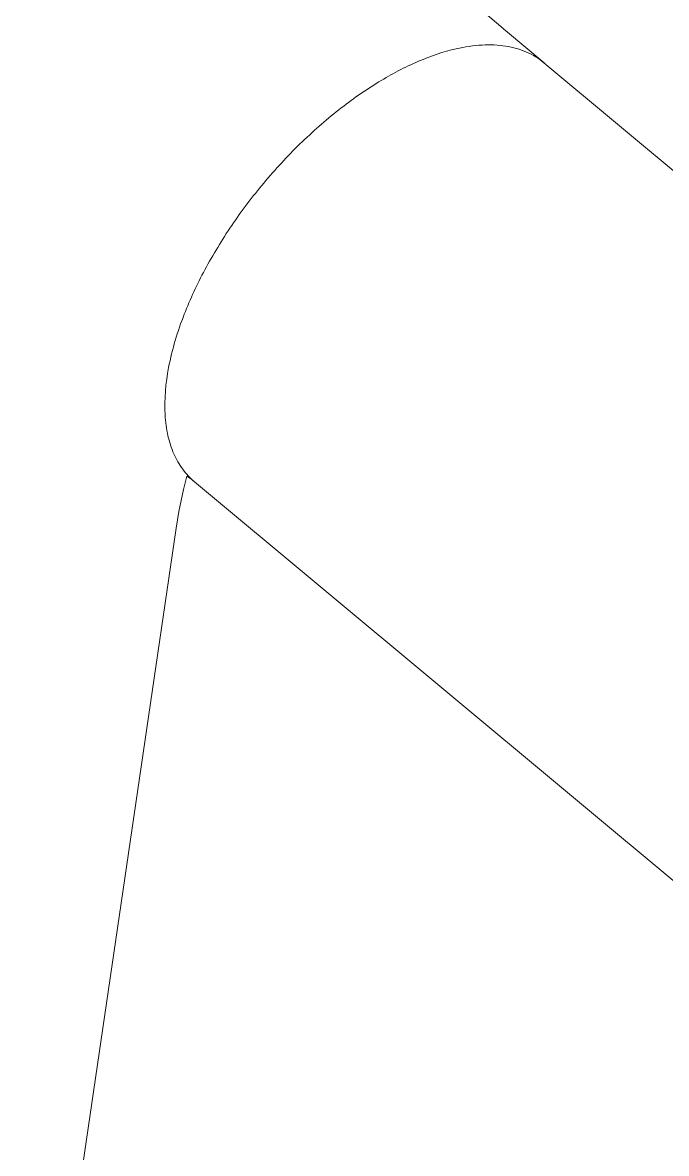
# Model space of a CAD drawing. Header units: millimetres. Extents: x 1968 to 2562, y -639 to -219.
# Drawn here: x 2480.36 to 2496.59, y -341.22 to -312.71 of the extents above; entities that cross this region are included whole.
import ezdxf

# ---------------------------------------------------------------- set-up
doc = ezdxf.new("R2010")
doc.units = ezdxf.units.MM
doc.header["$LTSCALE"] = 0.1
doc.layers.get('0').update_dxf_attribs({"lineweight": 13})

msp = doc.modelspace()

# ---------------------------------------------------------------- linework, layer by layer
at = {"color": 7, "linetype": 'Continuous'}
for p, q in [((2493.499, -313.726), (2511.806, -328.988)), ((2484.695, -324.287), (2500.967, -337.853)), ((2484.232, -325.453), (2480.363, -351.882))]:
    msp.add_line(p, q, dxfattribs=at)
for points in [[(2487.596, -302.48), (2487.486, -303.408), (2487.427, -304.361), (2487.425, -305.319), (2487.503, -306.307), (2487.698, -307.307), (2488.049, -308.278), (2488.581, -309.186), (2489.286, -310.022), (2490.183, -310.875), (2491.286, -311.844), (2492.528, -312.911), (2493.503, -313.729)], [(2484.505, -324.146), (2484.413, -324.484), (2484.299, -325.039), (2484.232, -325.453)], [(2484.695, -324.287), (2484.617, -324.224), (2484.505, -324.146)]]:
    msp.add_lwpolyline(points, dxfattribs=at)
for points, knots in [([(2491.291, -313.373), (2490.965, -313.447), (2490.29, -313.679), (2489.298, -314.204), (2488.298, -314.908), (2487.328, -315.764), (2486.424, -316.743), (2485.62, -317.805), (2484.946, -318.913), (2484.586, -319.681), (2484.437, -320.064)], [0, 0, 0, 0, 0.101356, 0.215242, 0.339614, 0.471484, 0.607282, 0.74316, 0.875261, 1, 1, 1, 1]), ([(2493.499, -313.726), (2493.368, -313.616), (2493.063, -313.43), (2492.527, -313.282), (2491.923, -313.261), (2491.506, -313.324), (2491.291, -313.373)], [0, 0, 0, 0, 0.221594, 0.456084, 0.713653, 1, 1, 1, 1]), ([(2484.437, -320.064), (2484.268, -320.499), (2484.012, -321.331), (2483.912, -322.381), (2484.008, -323.114), (2484.156, -323.58), (2484.382, -323.978), (2484.584, -324.195), (2484.695, -324.287)], [0, 0, 0, 0, 0.31173, 0.579197, 0.696436, 0.803916, 0.90398, 1, 1, 1, 1])]:
    msp.add_open_spline(points, degree=3, knots=knots, dxfattribs=at)

doc.saveas('drawing.dxf')
